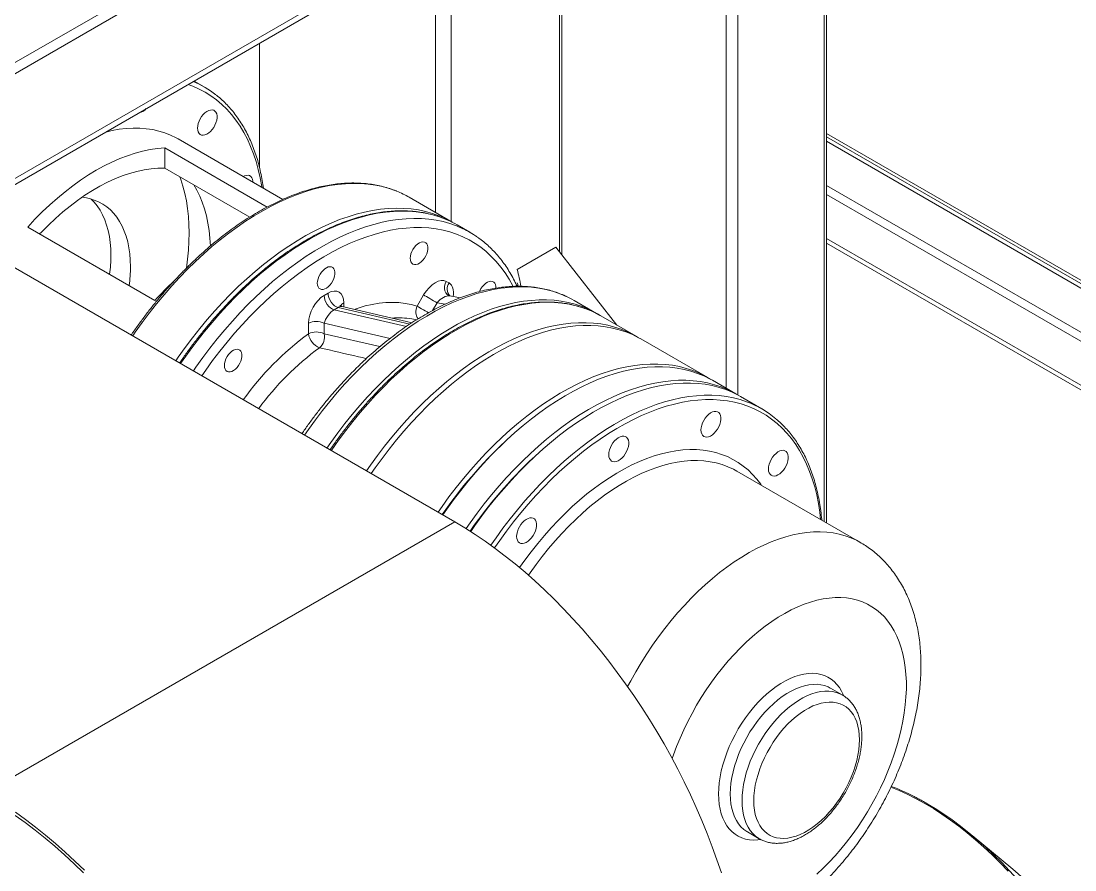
# Model space of a CAD drawing. Header units: millimetres. Extents: x 26816 to 90584, y 11074 to 56542.
# Drawn here: x 49002 to 49764, y 37319 to 37933 of the extents above; entities that cross this region are included whole.
import ezdxf

# ---------------------------------------------------------------- set-up
doc = ezdxf.new("R2010")
doc.units = ezdxf.units.MM
doc.layers.add('MAU_CAM', color=30, linetype='Continuous')
doc.layers.add('MAU_XANH', color=5, linetype='Continuous')

msp = doc.modelspace()

# ---------------------------------------------------------------- linework, layer by layer
at = {"layer": 'MAU_CAM', "linetype": 'Continuous', "lineweight": 0}
for p, q in [((49584.46, 37570.21), (49584.46, 38511.11)), ((49582.7, 37571.23), (49582.7, 38505.2)), ((49520.48, 37662.55), (49520.48, 38397.42)), ((49313.3, 37787.95), (49313.3, 38272.92)), ((49301.98, 37794.48), (49301.98, 38266.39)), ((49511.99, 37667.47), (49511.99, 38111.56)), ((48973.88, 37889.18), (49294.91, 38074.5)), ((48973.88, 37881.01), (49301.98, 38070.42)), ((49393.2, 37764.05), (49393.2, 38042.98)), ((49391.44, 38041.96), (49391.44, 37766.3)), ((48973.88, 37805.31), (49301.98, 37994.72)), ((48973.88, 37800.91), (49299.29, 37988.77)), ((49174.7, 37916.84), (49174.7, 37826.77)), ((49134.74, 37885.26), (49127.36, 37889.52)), ((49191.54, 37803.97), (49115.86, 37847.66)), ((49180.14, 37798.42), (49106.11, 37841.15)), ((49106.11, 37826.62), (49106.11, 37841.15)), ((49167.56, 37791.15), (49106.11, 37826.62)), ((49314.01, 37787.54), (49282.9, 37805.5)), ((49007.12, 37784.01), (49099.04, 37730.94)), ((49326.74, 37780.19), (49317.55, 37785.5)), ((48958.75, 37777.07), (49315.84, 37570.93)), ((49360.97, 37753.34), (49388.96, 37769.49)), ((49432.87, 37713.15), (49388.96, 37769.49)), ((49309.66, 37744.73), (49311.66, 37743.58)), ((49221.37, 37734.64), (49224.2, 37736.27)), ((49288.62, 37726.77), (49293.31, 37734.89)), ((49319.85, 37732.89), (49312.19, 37734.21)), ((49418.29, 37721.57), (49402.02, 37730.96)), ((49231.48, 37725.81), (49228.65, 37724.18)), ((49228.65, 37724.18), (49280.82, 37712.14)), ((49283.34, 37713.84), (49231.48, 37725.81)), ((49284.92, 37714.87), (49234.36, 37726.54)), ((49235.51, 37729.17), (49235.51, 37726.27)), ((49302.97, 37729.31), (49299.73, 37723.7)), ((49308.92, 37728.28), (49302.97, 37729.31)), ((49288.26, 37717.04), (49284.8, 37717.61)), ((49446.85, 37705.08), (49421.4, 37719.77)), ((49210.06, 37706.82), (49210.06, 37714.47)), ((49221.37, 37714.47), (49221.37, 37706.82)), ((49268.99, 37703.48), (49221.37, 37714.47)), ((49221.37, 37706.82), (49261.72, 37697.59)), ((49498.61, 37675.2), (49450.25, 37703.12)), ((49518.98, 37663.44), (49502.01, 37673.24)), ((49537.65, 37652.66), (49522.37, 37661.48)), ((49608.68, 37556.23), (49519.59, 37607.66)), ((49315.84, 37570.93), (48976.43, 37374.99)), ((49587.39, 37450.75), (49587.22, 37450.84)), ((49595.87, 37445.85), (49587.39, 37450.75)), ((49595.77, 37445.91), (49595.87, 37445.85)), ((49657.28, 37367.27), (49656.83, 37367.54)), ((49527.39, 37346.82), (49535.88, 37341.93)), ((49719.19, 37319.92), (49689.84, 37344.33))]:
    msp.add_line(p, q, dxfattribs=at)
at = {"layer": 'MAU_CAM', "linetype": 'Continuous', "lineweight": 0, "flags": 128}
for points in [[(49123.05, 37887.02), (49126.47, 37885.75), (49131, 37883.75), (49135.37, 37881.43), (49139.56, 37878.81), (49143.56, 37875.88), (49147.37, 37872.66), (49150.99, 37869.15), (49154.4, 37865.35), (49157.61, 37861.27), (49160.6, 37856.92), (49163.37, 37852.31), (49165.91, 37847.44), (49168.22, 37842.32), (49170.31, 37836.97), (49172.15, 37831.38), (49173.76, 37825.57), (49175.12, 37819.55), (49176.24, 37813.33), (49176.33, 37812.75)], [(49129.83, 37855.45), (49129.96, 37857.07), (49130.34, 37858.78), (49130.96, 37860.51), (49131.79, 37862.21), (49132.8, 37863.82), (49133.97, 37865.26), (49135.24, 37866.5), (49136.57, 37867.49), (49137.91, 37868.19), (49139.22, 37868.58), (49140.44, 37868.64), (49141.54, 37868.38), (49142.46, 37867.79), (49143.19, 37866.9), (49143.69, 37865.75), (49143.95, 37864.37), (49143.95, 37862.82), (49143.69, 37861.15), (49143.19, 37859.42), (49142.46, 37857.69), (49141.54, 37856.03), (49140.44, 37854.5), (49139.22, 37853.15), (49137.91, 37852.03), (49136.57, 37851.18), (49135.24, 37850.63), (49133.97, 37850.41), (49132.8, 37850.51), (49131.79, 37850.94), (49130.96, 37851.68), (49130.34, 37852.71), (49129.96, 37853.98), (49129.83, 37855.45)], [(49063.51, 37852.65), (49068.06, 37853.71), (49073.21, 37854.63), (49078.27, 37855.23), (49083.23, 37855.51), (49088.09, 37855.46), (49092.83, 37855.09), (49097.44, 37854.41), (49101.91, 37853.4), (49106.24, 37852.07), (49110.41, 37850.42), (49114.41, 37848.47), (49115.86, 37847.66)], [(49106.11, 37841.15), (49100.9, 37840.73), (49095.59, 37839.96), (49090.19, 37838.84), (49084.71, 37837.38), (49079.17, 37835.58), (49073.58, 37833.44), (49067.94, 37830.97), (49062.29, 37828.17), (49056.62, 37825.06), (49050.94, 37821.63), (49045.29, 37817.89), (49039.66, 37813.86), (49034.06, 37809.54), (49028.52, 37804.95), (49023.04, 37800.08), (49017.64, 37794.96), (49012.33, 37789.6), (49007.12, 37784.01)], [(49106.11, 37826.62), (49101.25, 37826.55), (49096.27, 37826.13), (49091.18, 37825.35), (49086.02, 37824.23), (49080.77, 37822.76), (49075.47, 37820.95), (49070.12, 37818.8), (49064.73, 37816.32), (49059.32, 37813.51), (49053.91, 37810.39), (49048.5, 37806.95), (49043.11, 37803.21), (49037.76, 37799.18), (49032.46, 37794.87), (49027.21, 37790.28), (49022.05, 37785.44), (49016.97, 37780.35), (49015.72, 37779.04)], [(49082.99, 37705.34), (49084.81, 37707.97), (49089.83, 37714.99), (49094.99, 37721.86), (49100.29, 37728.56), (49105.7, 37735.07), (49111.24, 37741.4), (49116.88, 37747.53), (49122.61, 37753.45), (49128.43, 37759.14), (49134.33, 37764.61), (49140.29, 37769.84), (49146.32, 37774.82), (49152.39, 37779.54), (49158.5, 37784), (49164.63, 37788.19), (49170.79, 37792.11), (49176.95, 37795.74), (49183.11, 37799.07), (49189.26, 37802.12), (49195.38, 37804.86), (49201.47, 37807.3), (49207.52, 37809.43), (49213.52, 37811.25), (49219.45, 37812.75), (49225.31, 37813.94), (49231.09, 37814.8), (49236.78, 37815.34), (49242.36, 37815.56), (49247.84, 37815.46), (49253.2, 37815.04), (49258.42, 37814.29), (49263.52, 37813.23), (49268.47, 37811.84), (49273.26, 37810.14), (49273.88, 37809.9)], [(49117.02, 37820.32), (49117.75, 37818.35), (49119.34, 37813.43), (49120.7, 37808.29), (49121.81, 37802.94), (49122.67, 37797.39), (49123.29, 37791.67), (49123.67, 37785.77), (49123.79, 37779.72), (49123.67, 37773.53), (49123.29, 37767.2), (49122.67, 37760.76), (49121.81, 37754.22), (49121.8, 37754.16)], [(49127.26, 37814.41), (49129.34, 37810.73), (49131.41, 37806.43), (49133.25, 37801.89), (49134.86, 37797.11), (49136.22, 37792.11), (49137.34, 37786.9), (49138.22, 37781.49), (49138.85, 37775.9), (49139.21, 37770.29)], [(49162.91, 37820.5), (49163.85, 37820.96), (49165.16, 37821.35), (49166.38, 37821.41), (49167.48, 37821.14), (49168.41, 37820.56), (49169.13, 37819.67), (49169.63, 37818.52), (49169.89, 37817.14), (49169.92, 37816.45)], [(49081.36, 37755.23), (49081.24, 37760), (49080.87, 37764.6), (49080.25, 37769.03), (49079.39, 37773.27), (49078.28, 37777.3), (49076.94, 37781.11), (49075.36, 37784.68), (49073.56, 37788.01), (49071.54, 37791.08), (49069.3, 37793.88), (49066.86, 37796.4), (49064.22, 37798.64), (49061.39, 37800.58), (49058.38, 37802.21), (49055.21, 37803.54), (49051.88, 37804.55), (49048.4, 37805.25), (49046.36, 37805.5)], [(49067.22, 37763.39), (49067.1, 37768.16), (49066.73, 37772.77), (49066.11, 37777.19), (49065.24, 37781.43), (49064.14, 37785.46), (49062.8, 37789.27), (49061.22, 37792.85), (49059.42, 37796.18), (49057.4, 37799.25), (49055.16, 37802.05), (49053.08, 37804.23)], [(49305.39, 37791.78), (49304.37, 37792.18), (49299.58, 37793.88), (49294.63, 37795.27), (49289.54, 37796.33), (49284.31, 37797.08), (49278.95, 37797.5), (49273.47, 37797.6), (49267.89, 37797.38), (49262.2, 37796.84), (49256.42, 37795.97), (49250.56, 37794.79), (49244.63, 37793.29), (49238.63, 37791.47), (49232.58, 37789.34), (49226.49, 37786.9), (49220.37, 37784.16), (49214.22, 37781.11), (49208.06, 37777.77), (49201.9, 37774.14), (49195.75, 37770.23), (49189.61, 37766.04), (49183.5, 37761.58), (49177.43, 37756.85), (49171.41, 37751.87), (49165.44, 37746.65), (49159.54, 37741.18), (49153.72, 37735.48), (49147.99, 37729.57), (49142.35, 37723.44), (49136.82, 37717.11), (49131.4, 37710.6), (49126.1, 37703.9), (49120.94, 37697.03), (49115.92, 37690.01), (49114.11, 37687.38)], [(49303.45, 37791.74), (49303.11, 37791.84), (49298.17, 37793.23), (49293.07, 37794.29), (49287.84, 37795.04), (49282.49, 37795.46), (49277.01, 37795.56), (49271.42, 37795.34), (49265.74, 37794.8), (49259.96, 37793.93), (49254.1, 37792.75), (49248.16, 37791.25), (49242.17, 37789.43), (49236.12, 37787.3), (49230.03, 37784.86), (49223.9, 37782.12), (49217.76, 37779.07), (49211.6, 37775.73), (49205.44, 37772.1), (49199.28, 37768.19), (49193.15, 37764), (49187.04, 37759.54), (49180.97, 37754.81), (49174.94, 37749.83), (49168.98, 37744.61), (49163.08, 37739.14), (49157.26, 37733.44), (49151.52, 37727.53), (49145.89, 37721.4), (49140.35, 37715.07), (49134.93, 37708.55), (49129.64, 37701.86), (49124.48, 37694.99), (49119.46, 37687.97), (49117.64, 37685.34)], [(49126.83, 37680.04), (49128.65, 37682.66), (49133.67, 37689.68), (49138.83, 37696.55), (49144.13, 37703.25), (49149.55, 37709.77), (49155.08, 37716.09), (49160.72, 37722.22), (49166.45, 37728.14), (49172.27, 37733.83), (49178.17, 37739.3), (49184.13, 37744.53), (49190.16, 37749.51), (49196.23, 37754.23), (49202.34, 37758.69), (49208.47, 37762.88), (49214.63, 37766.8), (49220.79, 37770.43), (49226.95, 37773.77), (49233.1, 37776.81), (49239.22, 37779.55), (49245.31, 37781.99), (49251.36, 37784.12), (49257.36, 37785.94), (49263.29, 37787.44), (49269.15, 37788.63), (49274.93, 37789.49), (49280.62, 37790.03), (49286.2, 37790.26), (49291.68, 37790.15), (49297.04, 37789.73), (49302.27, 37788.99), (49307.36, 37787.92), (49312.31, 37786.54), (49317.1, 37784.84), (49321.74, 37782.82), (49321.78, 37782.8)], [(49357.83, 37741.22), (49357.69, 37741.49), (49355.02, 37746.29), (49352.14, 37750.83), (49349.04, 37755.1), (49345.72, 37759.1), (49342.2, 37762.81), (49338.47, 37766.23), (49334.55, 37769.37), (49330.45, 37772.2), (49326.16, 37774.73), (49321.69, 37776.95), (49317.06, 37778.85), (49312.27, 37780.45), (49307.33, 37781.72), (49302.25, 37782.68), (49297.03, 37783.31), (49291.69, 37783.62), (49286.23, 37783.61), (49280.67, 37783.27), (49275, 37782.62), (49269.25, 37781.64), (49263.42, 37780.34), (49257.52, 37778.72), (49251.57, 37776.79), (49245.56, 37774.54), (49239.52, 37771.99), (49233.45, 37769.14), (49227.36, 37765.98), (49221.26, 37762.53), (49215.17, 37758.8), (49209.08, 37754.78), (49203.03, 37750.49), (49197, 37745.93), (49191.02, 37741.11), (49185.09, 37736.04), (49179.22, 37730.73), (49173.43, 37725.18), (49167.73, 37719.41), (49162.11, 37713.43), (49156.6, 37707.24), (49151.2, 37700.85), (49145.91, 37694.28), (49140.76, 37687.54), (49135.75, 37680.64), (49132.89, 37676.54)], [(49283.6, 37761.41), (49283.73, 37760.01), (49284.11, 37758.81), (49284.74, 37757.87), (49285.58, 37757.23), (49286.59, 37756.91), (49287.75, 37756.92), (49289, 37757.27), (49290.28, 37757.93), (49291.56, 37758.89), (49292.76, 37760.11), (49293.86, 37761.52), (49294.79, 37763.09), (49295.52, 37764.73), (49296.03, 37766.39), (49296.29, 37768), (49296.29, 37769.48), (49296.03, 37770.79), (49295.52, 37771.86), (49294.79, 37772.66), (49293.86, 37773.15), (49292.76, 37773.3), (49291.56, 37773.12), (49290.28, 37772.61), (49289, 37771.79), (49287.75, 37770.7), (49286.59, 37769.38), (49285.58, 37767.88), (49284.74, 37766.27), (49284.11, 37764.61), (49283.73, 37762.97), (49283.6, 37761.41)], [(49216.42, 37743.42), (49216.55, 37742.01), (49216.94, 37740.82), (49217.56, 37739.88), (49218.4, 37739.23), (49219.42, 37738.91), (49220.58, 37738.92), (49221.82, 37739.27), (49223.11, 37739.94), (49224.38, 37740.9), (49225.59, 37742.11), (49226.68, 37743.53), (49227.61, 37745.09), (49228.35, 37746.74), (49228.86, 37748.4), (49229.12, 37750), (49229.12, 37751.49), (49228.86, 37752.8), (49228.35, 37753.87), (49227.61, 37754.67), (49226.68, 37755.15), (49225.59, 37755.31), (49224.38, 37755.13), (49223.11, 37754.62), (49221.82, 37753.8), (49220.58, 37752.71), (49219.42, 37751.38), (49218.4, 37749.89), (49217.56, 37748.27), (49216.94, 37746.61), (49216.55, 37744.97), (49216.42, 37743.42)], [(49397, 37733.59), (49395.94, 37734.08), (49391.31, 37735.99), (49386.52, 37737.59), (49381.58, 37738.86), (49376.49, 37739.82), (49371.28, 37740.45), (49365.94, 37740.76), (49360.48, 37740.75), (49354.91, 37740.41), (49349.25, 37739.75), (49343.5, 37738.77), (49337.67, 37737.47), (49331.77, 37735.86), (49325.81, 37733.92), (49319.81, 37731.68), (49313.77, 37729.13), (49307.69, 37726.27), (49301.6, 37723.12), (49295.51, 37719.67), (49289.41, 37715.94), (49283.33, 37711.92), (49277.27, 37707.63), (49271.25, 37703.07), (49265.26, 37698.25), (49259.34, 37693.18), (49253.47, 37687.87), (49247.68, 37682.32), (49241.97, 37676.55), (49236.36, 37670.57), (49230.84, 37664.37), (49225.44, 37657.99), (49220.16, 37651.42), (49215.01, 37644.68), (49210, 37637.77), (49207.14, 37633.68)], [(49309.66, 37744.73), (49308.89, 37743.05), (49308.47, 37741.27), (49308.41, 37739.51), (49308.73, 37737.86), (49309.41, 37736.4), (49310.4, 37735.21), (49311.33, 37734.53)], [(49345.49, 37739.9), (49345.47, 37741.09), (49345.21, 37742.39), (49344.7, 37743.47), (49343.96, 37744.26), (49343.03, 37744.75), (49341.94, 37744.9), (49340.73, 37744.72), (49339.46, 37744.21), (49338.17, 37743.4), (49336.93, 37742.3), (49335.77, 37740.98), (49334.75, 37739.48), (49333.91, 37737.87), (49333.72, 37737.41)], [(49221.37, 37734.64), (49221.52, 37733.05), (49221.97, 37731.36), (49222.7, 37729.68), (49223.65, 37728.08), (49224.79, 37726.67), (49226.05, 37725.51), (49227.36, 37724.66), (49228.65, 37724.18)], [(49223.4, 37624.29), (49226.26, 37628.39), (49231.27, 37635.29), (49236.42, 37642.03), (49241.7, 37648.6), (49247.11, 37654.99), (49252.62, 37661.18), (49258.23, 37667.16), (49263.94, 37672.93), (49269.73, 37678.48), (49275.6, 37683.79), (49281.53, 37688.86), (49287.51, 37693.68), (49293.54, 37698.24), (49299.59, 37702.53), (49305.68, 37706.55), (49311.77, 37710.28), (49317.87, 37713.73), (49323.96, 37716.88), (49330.03, 37719.74), (49336.07, 37722.29), (49342.08, 37724.54), (49348.03, 37726.47), (49353.93, 37728.09), (49359.76, 37729.39), (49365.51, 37730.36), (49371.18, 37731.02), (49376.74, 37731.36), (49382.2, 37731.37), (49387.54, 37731.06), (49392.76, 37730.43), (49397.84, 37729.47), (49402.78, 37728.2), (49405.02, 37727.5)], [(49231.48, 37725.81), (49230.19, 37726.3), (49228.88, 37727.14), (49227.62, 37728.3), (49226.48, 37729.72), (49225.52, 37731.31), (49224.8, 37732.99), (49224.35, 37734.68), (49224.2, 37736.27)], [(49293.31, 37734.89), (49294.2, 37734.37), (49295.27, 37733.75), (49296.49, 37733.05), (49297.79, 37732.3), (49299.15, 37731.51), (49300.5, 37730.74), (49301.79, 37729.99), (49302.97, 37729.31)], [(49402.02, 37730.96), (49400.4, 37731.86), (49397, 37733.59)], [(49409.87, 37725.11), (49408.31, 37725.64), (49403.44, 37727.08), (49398.43, 37728.19), (49393.28, 37728.99), (49388, 37729.46), (49382.6, 37729.61), (49377.08, 37729.44), (49371.47, 37728.94), (49365.76, 37728.12), (49359.97, 37726.98), (49354.1, 37725.52), (49348.17, 37723.75), (49342.19, 37721.66), (49336.17, 37719.26), (49330.11, 37716.55), (49324.03, 37713.55), (49317.93, 37710.25), (49311.83, 37706.66), (49305.74, 37702.78), (49299.67, 37698.62), (49293.63, 37694.2), (49287.62, 37689.51), (49281.67, 37684.56), (49275.77, 37679.37), (49269.94, 37673.94), (49264.19, 37668.28), (49258.53, 37662.4), (49252.96, 37656.31), (49247.5, 37650.02), (49242.16, 37643.54), (49236.94, 37636.88), (49231.86, 37630.06), (49226.92, 37623.08), (49226.51, 37622.49)], [(49243.11, 37724.52), (49245.94, 37725.47), (49251.07, 37726.96), (49256.14, 37728.12), (49261.12, 37728.94), (49266.01, 37729.42), (49270.79, 37729.57), (49275.46, 37729.37), (49279.99, 37728.84), (49284.38, 37727.97), (49288.62, 37726.77)], [(49288.62, 37726.77), (49289.51, 37726.25), (49290.58, 37725.63), (49291.8, 37724.93), (49293.11, 37724.18), (49294.46, 37723.4), (49295.81, 37722.62), (49296.83, 37722.03)], [(49251.97, 37607.8), (49254.83, 37611.89), (49259.84, 37618.8), (49264.99, 37625.54), (49270.27, 37632.11), (49275.67, 37638.49), (49281.19, 37644.69), (49286.8, 37650.67), (49292.51, 37656.44), (49298.3, 37661.99), (49304.17, 37667.3), (49310.09, 37672.37), (49316.08, 37677.19), (49322.1, 37681.75), (49328.16, 37686.04), (49334.24, 37690.06), (49340.34, 37693.79), (49346.44, 37697.24), (49352.52, 37700.39), (49358.6, 37703.25), (49364.64, 37705.8), (49370.64, 37708.04), (49376.6, 37709.98), (49382.5, 37711.59), (49388.33, 37712.89), (49394.08, 37713.87), (49399.74, 37714.53), (49405.31, 37714.87), (49410.77, 37714.88), (49416.11, 37714.57), (49421.33, 37713.94), (49426.41, 37712.98), (49431.35, 37711.71), (49436.14, 37710.11), (49440.77, 37708.2), (49445.23, 37705.98), (49448.54, 37704.07)], [(49255.36, 37605.84), (49258.22, 37609.94), (49263.23, 37616.84), (49268.39, 37623.58), (49273.67, 37630.15), (49279.07, 37636.53), (49284.58, 37642.73), (49290.2, 37648.71), (49295.9, 37654.48), (49301.7, 37660.03), (49307.56, 37665.34), (49313.49, 37670.41), (49319.47, 37675.23), (49325.5, 37679.79), (49331.56, 37684.08), (49337.64, 37688.1), (49343.73, 37691.83), (49349.83, 37695.28), (49355.92, 37698.43), (49361.99, 37701.29), (49368.03, 37703.84), (49374.04, 37706.09), (49380, 37708.02), (49385.89, 37709.63), (49391.72, 37710.93), (49397.47, 37711.91), (49403.14, 37712.57), (49408.7, 37712.91), (49414.16, 37712.92), (49419.5, 37712.61), (49424.72, 37711.98), (49429.8, 37711.02), (49434.74, 37709.75), (49439.53, 37708.15), (49444.16, 37706.25), (49448.63, 37704.03), (49450.25, 37703.12)], [(49149.25, 37683.85), (49149.38, 37682.45), (49149.76, 37681.25), (49150.39, 37680.31), (49151.23, 37679.67), (49152.24, 37679.35), (49153.4, 37679.36), (49154.65, 37679.71), (49155.93, 37680.37), (49157.21, 37681.33), (49158.41, 37682.55), (49159.51, 37683.96), (49160.44, 37685.53), (49161.17, 37687.17), (49161.68, 37688.83), (49161.94, 37690.44), (49161.94, 37691.93), (49161.68, 37693.23), (49161.17, 37694.31), (49160.44, 37695.1), (49159.51, 37695.59), (49158.41, 37695.74), (49157.21, 37695.56), (49155.93, 37695.05), (49154.65, 37694.23), (49153.4, 37693.14), (49152.24, 37691.82), (49151.23, 37690.32), (49150.39, 37688.71), (49149.76, 37687.05), (49149.38, 37685.41), (49149.25, 37683.85)], [(49303.73, 37577.92), (49306.59, 37582.01), (49311.6, 37588.92), (49316.75, 37595.66), (49322.03, 37602.23), (49327.43, 37608.61), (49332.95, 37614.8), (49338.56, 37620.79), (49344.27, 37626.56), (49350.06, 37632.11), (49355.93, 37637.42), (49361.86, 37642.49), (49367.84, 37647.31), (49373.86, 37651.87), (49379.92, 37656.16), (49386, 37660.18), (49392.1, 37663.91), (49398.2, 37667.36), (49404.28, 37670.51), (49410.36, 37673.37), (49416.4, 37675.92), (49422.41, 37678.16), (49428.36, 37680.1), (49434.26, 37681.71), (49440.09, 37683.01), (49445.84, 37683.99), (49451.5, 37684.65), (49457.07, 37684.99), (49462.53, 37685), (49467.87, 37684.69), (49473.09, 37684.06), (49478.17, 37683.1), (49483.11, 37681.83), (49487.9, 37680.23), (49492.53, 37678.32), (49496.99, 37676.1), (49500.3, 37674.19)], [(49307.12, 37575.96), (49309.98, 37580.05), (49314.99, 37586.96), (49320.15, 37593.7), (49325.43, 37600.27), (49330.83, 37606.65), (49336.34, 37612.85), (49341.96, 37618.83), (49347.66, 37624.6), (49353.46, 37630.15), (49359.32, 37635.46), (49365.25, 37640.53), (49371.23, 37645.35), (49377.26, 37649.91), (49383.32, 37654.2), (49389.4, 37658.22), (49395.49, 37661.95), (49401.59, 37665.4), (49407.68, 37668.55), (49413.75, 37671.41), (49419.79, 37673.96), (49425.8, 37676.2), (49431.76, 37678.14), (49437.65, 37679.75), (49443.48, 37681.05), (49449.23, 37682.03), (49454.9, 37682.69), (49460.46, 37683.03), (49465.92, 37683.04), (49471.26, 37682.73), (49476.48, 37682.1), (49481.56, 37681.14), (49486.5, 37679.87), (49491.29, 37678.27), (49495.92, 37676.36), (49500.39, 37674.14), (49502.01, 37673.24)], [(49324.01, 37566.03), (49326.95, 37570.26), (49331.97, 37577.16), (49337.12, 37583.9), (49342.4, 37590.47), (49347.8, 37596.86), (49353.31, 37603.05), (49358.93, 37609.03), (49364.64, 37614.81), (49370.43, 37620.35), (49376.29, 37625.67), (49382.22, 37630.74), (49388.2, 37635.55), (49394.23, 37640.11), (49400.29, 37644.4), (49406.37, 37648.42), (49412.46, 37652.15), (49418.56, 37655.6), (49424.65, 37658.76), (49430.72, 37661.61), (49436.76, 37664.16), (49442.77, 37666.41), (49448.73, 37668.34), (49454.62, 37669.96), (49460.45, 37671.26), (49466.2, 37672.24), (49471.87, 37672.89), (49477.43, 37673.23), (49482.89, 37673.24), (49488.23, 37672.93), (49493.45, 37672.3), (49498.53, 37671.34), (49503.47, 37670.07), (49508.26, 37668.48), (49512.89, 37666.57), (49517.36, 37664.35), (49520.66, 37662.44)], [(49327.31, 37563.94), (49330.35, 37568.3), (49335.36, 37575.2), (49340.51, 37581.94), (49345.79, 37588.51), (49351.19, 37594.9), (49356.71, 37601.09), (49362.32, 37607.08), (49368.03, 37612.85), (49373.82, 37618.39), (49379.69, 37623.71), (49385.61, 37628.78), (49391.6, 37633.59), (49397.62, 37638.15), (49403.68, 37642.44), (49409.76, 37646.46), (49415.86, 37650.2), (49421.95, 37653.64), (49428.04, 37656.8), (49434.12, 37659.65), (49440.16, 37662.2), (49446.16, 37664.45), (49452.12, 37666.38), (49458.02, 37668), (49463.85, 37669.3), (49469.6, 37670.28), (49475.26, 37670.94), (49480.83, 37671.27), (49486.29, 37671.28), (49491.63, 37670.97), (49496.84, 37670.34), (49501.93, 37669.38), (49506.87, 37668.11), (49511.66, 37666.52), (49516.29, 37664.61), (49520.75, 37662.39), (49522.37, 37661.48)], [(49341.86, 37554.06), (49345.62, 37559.48), (49350.63, 37566.38), (49355.78, 37573.13), (49361.06, 37579.7), (49366.47, 37586.08), (49371.98, 37592.27), (49377.59, 37598.26), (49383.3, 37604.03), (49389.09, 37609.58), (49394.96, 37614.89), (49400.89, 37619.96), (49406.87, 37624.78), (49412.89, 37629.34), (49418.95, 37633.63), (49425.04, 37637.64), (49431.13, 37641.38), (49437.23, 37644.83), (49443.32, 37647.98), (49449.39, 37650.84), (49455.43, 37653.39), (49461.44, 37655.63), (49467.39, 37657.56), (49473.29, 37659.18), (49479.12, 37660.48), (49484.87, 37661.46), (49490.54, 37662.12), (49496.1, 37662.45), (49501.56, 37662.47), (49506.9, 37662.16), (49512.12, 37661.52), (49517.2, 37660.57), (49522.14, 37659.29), (49526.75, 37657.77)], [(49580.26, 37572.64), (49579.63, 37577.96), (49578.65, 37584.26), (49577.42, 37590.37), (49575.95, 37596.27), (49574.24, 37601.96), (49572.29, 37607.42), (49570.12, 37612.66), (49567.71, 37617.65), (49565.08, 37622.39), (49562.23, 37626.88), (49559.16, 37631.1), (49555.88, 37635.05), (49552.4, 37638.72), (49548.72, 37642.11), (49544.84, 37645.2), (49540.78, 37648), (49536.54, 37650.5), (49532.13, 37652.7), (49527.55, 37654.58), (49522.82, 37656.16), (49517.93, 37657.42), (49512.91, 37658.36), (49507.75, 37658.99), (49502.47, 37659.3), (49497.07, 37659.28), (49491.57, 37658.95), (49485.97, 37658.3), (49480.29, 37657.33), (49474.52, 37656.05), (49468.69, 37654.45), (49462.81, 37652.54), (49456.87, 37650.32), (49450.89, 37647.8), (49444.89, 37644.98), (49438.87, 37641.86), (49432.84, 37638.45), (49426.82, 37634.76), (49420.81, 37630.79), (49414.82, 37626.54), (49408.86, 37622.04), (49402.95, 37617.27), (49397.09, 37612.26), (49391.29, 37607.01), (49385.56, 37601.53), (49379.92, 37595.82), (49374.37, 37589.9), (49368.92, 37583.78), (49363.58, 37577.47), (49358.36, 37570.98), (49353.27, 37564.31), (49348.31, 37557.49), (49344.56, 37552.09)], [(49493.75, 37637.33), (49493.88, 37635.83), (49494.27, 37634.53), (49494.89, 37633.49), (49495.74, 37632.73), (49496.78, 37632.29), (49497.97, 37632.19), (49499.26, 37632.42), (49500.62, 37632.98), (49501.99, 37633.84), (49503.32, 37634.98), (49504.57, 37636.36), (49505.68, 37637.93), (49506.63, 37639.62), (49507.37, 37641.38), (49507.88, 37643.14), (49508.14, 37644.85), (49508.14, 37646.43), (49507.88, 37647.83), (49507.37, 37649.01), (49506.63, 37649.91), (49505.68, 37650.51), (49504.57, 37650.79), (49503.32, 37650.73), (49501.99, 37650.33), (49500.62, 37649.61), (49499.26, 37648.61), (49497.97, 37647.34), (49496.78, 37645.86), (49495.74, 37644.23), (49494.89, 37642.49), (49494.27, 37640.72), (49493.88, 37638.98), (49493.75, 37637.33)], [(49427.14, 37619.49), (49427.27, 37617.99), (49427.66, 37616.69), (49428.28, 37615.64), (49429.13, 37614.89), (49430.17, 37614.45), (49431.36, 37614.34), (49432.65, 37614.57), (49434.01, 37615.13), (49435.38, 37616), (49436.71, 37617.14), (49437.96, 37618.52), (49439.08, 37620.08), (49440.02, 37621.77), (49440.76, 37623.53), (49441.27, 37625.3), (49441.53, 37627), (49441.53, 37628.59), (49441.27, 37629.99), (49440.76, 37631.17), (49440.02, 37632.07), (49439.08, 37632.67), (49437.96, 37632.95), (49436.71, 37632.88), (49435.38, 37632.49), (49434.01, 37631.77), (49432.65, 37630.76), (49431.36, 37629.5), (49430.17, 37628.02), (49429.13, 37626.38), (49428.28, 37624.65), (49427.66, 37622.88), (49427.27, 37621.14), (49427.14, 37619.49)], [(49362.68, 37537.84), (49366.52, 37543.28), (49371.07, 37549.37), (49375.74, 37555.3), (49380.54, 37561.05), (49385.45, 37566.6), (49390.47, 37571.96), (49395.58, 37577.09), (49400.76, 37582.01), (49406.02, 37586.68), (49411.34, 37591.11), (49416.71, 37595.29), (49422.12, 37599.2), (49427.55, 37602.84), (49432.99, 37606.2), (49438.44, 37609.27), (49443.88, 37612.05), (49449.29, 37614.53), (49454.68, 37616.71), (49460.03, 37618.57), (49465.32, 37620.13), (49470.54, 37621.36), (49475.69, 37622.28), (49480.75, 37622.88), (49485.72, 37623.16), (49490.58, 37623.11), (49495.31, 37622.75), (49499.92, 37622.06), (49504.4, 37621.05), (49508.72, 37619.72), (49512.89, 37618.07), (49516.89, 37616.12), (49520.72, 37613.86), (49524.37, 37611.29), (49527.83, 37608.43), (49531.09, 37605.27), (49534.15, 37601.83), (49537, 37598.12), (49537.6, 37597.27)], [(49542.51, 37609.17), (49542.64, 37607.67), (49543.03, 37606.37), (49543.66, 37605.33), (49544.5, 37604.57), (49545.54, 37604.14), (49546.73, 37604.03), (49548.02, 37604.26), (49549.38, 37604.82), (49550.75, 37605.68), (49552.08, 37606.83), (49553.33, 37608.2), (49554.45, 37609.77), (49555.39, 37611.46), (49556.13, 37613.22), (49556.64, 37614.98), (49556.9, 37616.69), (49556.9, 37618.27), (49556.64, 37619.68), (49556.13, 37620.85), (49555.39, 37621.76), (49554.45, 37622.36), (49553.33, 37622.63), (49552.08, 37622.57), (49550.75, 37622.17), (49549.38, 37621.46), (49548.02, 37620.45), (49546.73, 37619.18), (49545.54, 37617.7), (49544.5, 37616.07), (49543.66, 37614.33), (49543.03, 37612.56), (49542.64, 37610.82), (49542.51, 37609.17)], [(49519.59, 37607.66), (49517.2, 37608.96), (49513.24, 37610.79), (49509.12, 37612.32), (49504.84, 37613.52), (49500.42, 37614.41), (49495.87, 37614.99), (49491.19, 37615.24), (49486.4, 37615.17), (49481.51, 37614.78), (49476.52, 37614.08), (49471.45, 37613.05), (49466.31, 37611.71), (49461.11, 37610.06), (49455.86, 37608.1), (49450.57, 37605.83), (49445.26, 37603.27), (49439.93, 37600.41), (49434.6, 37597.26), (49429.27, 37593.83), (49423.97, 37590.12), (49418.7, 37586.15), (49413.48, 37581.92), (49408.3, 37577.45), (49403.2, 37572.74), (49398.17, 37567.79), (49393.22, 37562.63), (49388.38, 37557.27), (49383.64, 37551.71), (49379.03, 37545.96), (49374.54, 37540.05), (49370.19, 37533.98), (49369.07, 37532.36)], [(49315.84, 37570.93), (49323.16, 37566.55), (49330.47, 37561.9), (49337.77, 37556.96), (49345.03, 37551.74), (49352.27, 37546.26), (49359.46, 37540.51), (49366.59, 37534.51), (49373.67, 37528.26), (49380.68, 37521.77), (49387.61, 37515.05), (49394.45, 37508.1), (49401.21, 37500.93), (49407.86, 37493.56), (49414.4, 37485.99), (49420.82, 37478.22), (49427.12, 37470.28), (49433.28, 37462.16), (49439.31, 37453.88), (49445.19, 37445.45), (49450.91, 37436.87), (49456.48, 37428.17), (49461.87, 37419.34), (49467.1, 37410.4), (49472.14, 37401.36), (49476.99, 37392.23), (49481.66, 37383.02), (49486.12, 37373.74), (49490.39, 37364.41), (49494.44, 37355.03), (49498.29, 37345.62), (49501.91, 37336.18), (49505.32, 37326.73), (49508.5, 37317.28)], [(49360.53, 37560.42), (49360.66, 37558.92), (49361.05, 37557.63), (49361.67, 37556.58), (49362.52, 37555.83), (49363.56, 37555.39), (49364.75, 37555.28), (49366.04, 37555.51), (49367.4, 37556.07), (49368.77, 37556.94), (49370.1, 37558.08), (49371.35, 37559.46), (49372.47, 37561.02), (49373.41, 37562.71), (49374.15, 37564.47), (49374.66, 37566.24), (49374.92, 37567.94), (49374.92, 37569.52), (49374.66, 37570.93), (49374.15, 37572.1), (49373.41, 37573.01), (49372.47, 37573.61), (49371.35, 37573.88), (49370.1, 37573.82), (49368.77, 37573.42), (49367.4, 37572.71), (49366.04, 37571.7), (49364.75, 37570.43), (49363.56, 37568.96), (49362.52, 37567.32), (49361.67, 37565.59), (49361.05, 37563.82), (49360.66, 37562.08), (49360.53, 37560.42)], [(49440.74, 37451.86), (49442.96, 37456.03), (49446.65, 37462.63), (49450.51, 37469.13), (49454.54, 37475.51), (49458.74, 37481.76), (49463.08, 37487.86), (49467.56, 37493.81), (49472.18, 37499.59), (49476.91, 37505.19), (49481.76, 37510.59), (49486.7, 37515.79), (49491.74, 37520.77), (49496.85, 37525.52), (49502.03, 37530.04), (49507.27, 37534.3), (49512.55, 37538.31), (49517.86, 37542.05), (49523.2, 37545.51), (49528.54, 37548.7), (49533.88, 37551.59), (49539.21, 37554.19), (49544.52, 37556.49), (49549.78, 37558.48), (49555, 37560.16), (49560.16, 37561.53), (49565.25, 37562.58), (49570.26, 37563.31), (49575.18, 37563.72), (49579.99, 37563.81), (49584.68, 37563.58), (49589.26, 37563.02), (49593.7, 37562.15), (49597.99, 37560.95), (49602.14, 37559.44), (49606.12, 37557.62), (49608.7, 37556.22)], [(49577.53, 37316.35), (49582.02, 37320.57), (49586.42, 37325.01), (49590.74, 37329.66), (49594.95, 37334.51), (49599.04, 37339.55), (49603.01, 37344.76), (49606.84, 37350.13), (49610.52, 37355.64), (49614.03, 37361.27), (49617.38, 37367.02), (49620.55, 37372.87), (49623.53, 37378.79), (49626.32, 37384.77), (49628.9, 37390.8), (49631.27, 37396.86), (49633.42, 37402.94), (49635.35, 37409), (49637.05, 37415.05), (49638.51, 37421.06), (49639.74, 37427.01), (49640.72, 37432.89), (49641.47, 37438.68), (49641.96, 37444.37), (49642.21, 37449.94), (49642.21, 37455.37), (49641.96, 37460.65), (49641.47, 37465.76), (49640.72, 37470.7), (49639.74, 37475.44), (49638.51, 37479.98), (49637.05, 37484.29), (49635.35, 37488.37), (49633.42, 37492.22), (49631.27, 37495.8), (49628.9, 37499.13), (49626.32, 37502.18), (49623.53, 37504.95), (49620.55, 37507.43), (49617.38, 37509.61), (49614.03, 37511.5), (49610.52, 37513.07), (49606.84, 37514.33), (49603.01, 37515.28), (49599.04, 37515.91), (49594.95, 37516.22), (49590.74, 37516.22), (49586.42, 37515.89), (49582.02, 37515.24), (49577.53, 37514.27), (49572.97, 37512.99), (49568.36, 37511.39), (49563.71, 37509.49), (49559.02, 37507.29), (49554.32, 37504.79), (49549.62, 37502), (49544.93, 37498.94), (49540.25, 37495.6), (49535.62, 37491.99), (49531.03, 37488.14), (49526.51, 37484.04), (49522.06, 37479.71), (49517.7, 37475.16), (49513.43, 37470.41), (49509.28, 37465.46), (49505.25, 37460.34), (49501.35, 37455.05), (49497.6, 37449.61), (49494, 37444.03), (49490.56, 37438.34), (49487.3, 37432.54), (49484.23, 37426.65), (49481.34, 37420.7), (49478.66, 37414.69), (49476.18, 37408.64), (49473.92, 37402.57), (49472.97, 37399.82)], [(49506.48, 37374.29), (49506.6, 37378.3), (49506.97, 37382.43), (49507.59, 37386.66), (49508.46, 37390.96), (49509.56, 37395.32), (49510.89, 37399.72), (49512.45, 37404.12), (49514.22, 37408.5), (49516.21, 37412.85), (49518.39, 37417.13), (49520.75, 37421.33), (49523.29, 37425.43), (49525.99, 37429.39), (49528.83, 37433.2), (49531.81, 37436.85), (49534.89, 37440.3), (49538.08, 37443.54), (49541.34, 37446.56), (49544.67, 37449.34), (49548.04, 37451.86), (49551.44, 37454.11), (49554.85, 37456.08), (49558.25, 37457.75), (49561.62, 37459.12), (49564.95, 37460.19), (49568.21, 37460.94), (49571.4, 37461.37), (49574.48, 37461.48), (49577.46, 37461.27), (49580.3, 37460.74), (49583, 37459.89), (49585.54, 37458.73), (49587.9, 37457.26), (49590.08, 37455.5), (49592.07, 37453.44), (49593.84, 37451.11), (49595.4, 37448.5), (49596.74, 37445.65), (49596.88, 37445.29)], [(49587.22, 37450.84), (49585.62, 37451.66), (49583.11, 37452.6), (49580.45, 37453.22), (49577.66, 37453.53), (49574.74, 37453.51), (49571.73, 37453.17), (49568.63, 37452.52), (49565.47, 37451.55), (49562.25, 37450.26), (49559.01, 37448.68), (49555.76, 37446.81), (49552.52, 37444.65), (49549.31, 37442.22), (49546.15, 37439.54), (49543.05, 37436.62), (49540.03, 37433.47), (49537.12, 37430.13), (49534.33, 37426.6), (49531.67, 37422.9), (49529.16, 37419.07), (49526.82, 37415.11), (49524.66, 37411.06), (49522.69, 37406.94), (49520.92, 37402.77), (49519.37, 37398.58), (49518.04, 37394.38), (49516.94, 37390.22), (49516.08, 37386.1), (49515.46, 37382.06), (49515.09, 37378.12), (49514.96, 37374.29)], [(49523.45, 37369.4), (49523.57, 37373.22), (49523.94, 37377.16), (49524.56, 37381.2), (49525.42, 37385.32), (49526.52, 37389.49), (49527.85, 37393.68), (49529.41, 37397.87), (49531.17, 37402.04), (49533.14, 37406.16), (49535.3, 37410.21), (49537.65, 37414.17), (49540.15, 37418), (49542.81, 37421.7), (49545.61, 37425.23), (49548.52, 37428.58), (49551.53, 37431.72), (49554.63, 37434.64), (49557.8, 37437.32), (49561.01, 37439.75), (49564.25, 37441.91), (49567.5, 37443.78), (49570.74, 37445.37), (49573.95, 37446.65), (49577.12, 37447.62), (49580.21, 37448.28), (49583.23, 37448.61), (49586.14, 37448.63), (49588.94, 37448.32), (49591.59, 37447.7), (49594.1, 37446.76), (49595.77, 37445.91)], [(49531.93, 37369.4), (49532.06, 37365.92), (49532.43, 37362.61), (49533.04, 37359.48), (49533.9, 37356.57), (49534.99, 37353.88), (49536.31, 37351.43), (49537.84, 37349.24), (49539.59, 37347.33), (49541.54, 37345.7), (49543.67, 37344.37), (49545.97, 37343.34), (49548.43, 37342.63), (49551.02, 37342.23), (49553.75, 37342.15), (49556.58, 37342.39), (49559.49, 37342.95), (49562.48, 37343.83), (49565.51, 37345.01), (49568.58, 37346.49), (49571.65, 37348.27), (49574.72, 37350.32), (49577.75, 37352.65), (49580.74, 37355.22), (49583.66, 37358.03), (49586.49, 37361.05), (49589.21, 37364.27), (49591.81, 37367.67), (49594.27, 37371.23), (49596.57, 37374.91), (49598.7, 37378.7), (49600.64, 37382.57), (49602.39, 37386.5), (49603.93, 37390.47), (49605.24, 37394.44), (49606.34, 37398.38), (49607.19, 37402.29), (49607.81, 37406.12), (49608.18, 37409.86), (49608.3, 37413.48), (49608.18, 37416.96), (49607.81, 37420.27), (49607.19, 37423.39), (49606.34, 37426.31), (49605.24, 37429), (49603.93, 37431.45), (49602.39, 37433.64), (49600.64, 37435.55), (49598.7, 37437.18), (49596.57, 37438.51), (49594.27, 37439.53), (49591.81, 37440.25), (49589.21, 37440.65), (49586.49, 37440.72), (49583.66, 37440.48), (49580.74, 37439.92), (49577.75, 37439.05), (49574.72, 37437.87), (49571.65, 37436.38), (49568.58, 37434.61), (49565.51, 37432.55), (49562.48, 37430.23), (49559.49, 37427.66), (49556.58, 37424.85), (49553.75, 37421.83), (49551.02, 37418.6), (49548.43, 37415.21), (49545.97, 37411.65), (49543.67, 37407.97), (49541.54, 37404.18), (49539.59, 37400.31), (49537.84, 37396.37), (49536.31, 37392.41), (49534.99, 37388.44), (49533.9, 37384.49), (49533.04, 37380.59), (49532.43, 37376.75), (49532.06, 37373.02), (49531.93, 37369.4)], [(49536.82, 37341.32), (49534.89, 37341.1), (49531.81, 37340.99), (49528.83, 37341.2), (49525.99, 37341.73), (49523.29, 37342.58), (49520.75, 37343.74), (49518.39, 37345.21), (49516.21, 37346.97), (49514.22, 37349.03), (49512.45, 37351.37), (49510.89, 37353.97), (49509.56, 37356.82), (49508.46, 37359.91), (49507.59, 37363.22), (49506.97, 37366.73), (49506.6, 37370.43), (49506.48, 37374.29)], [(49514.96, 37374.29), (49515.09, 37370.62), (49515.46, 37367.1), (49516.08, 37363.78), (49516.94, 37360.65), (49518.04, 37357.76), (49519.37, 37355.1), (49520.92, 37352.7), (49522.69, 37350.57), (49524.66, 37348.72), (49526.82, 37347.17), (49527.39, 37346.82)], [(49631.1, 37379.28), (49637.08, 37376.81), (49643.23, 37373.97), (49649.4, 37370.84), (49655.58, 37367.42), (49661.76, 37363.71), (49667.92, 37359.72), (49674.07, 37355.45), (49680.19, 37350.92), (49686.27, 37346.12), (49692.3, 37341.07), (49698.27, 37335.78), (49704.17, 37330.25), (49709.99, 37324.5), (49715.72, 37318.52)], [(49535.91, 37341.9), (49535.3, 37342.27), (49533.14, 37343.82), (49531.17, 37345.67), (49529.41, 37347.8), (49527.85, 37350.2), (49526.52, 37352.86), (49525.42, 37355.76), (49524.56, 37358.88), (49523.94, 37362.2), (49523.57, 37365.72), (49523.45, 37369.4)], [(49657.38, 37367.21), (49663.08, 37363.78), (49669.23, 37359.8), (49675.35, 37355.55), (49681.44, 37351.04), (49687.5, 37346.26), (49693.5, 37341.23), (49699.45, 37335.96), (49705.32, 37330.46), (49711.12, 37324.72), (49716.83, 37318.78), (49722.44, 37312.62), (49727.95, 37306.27), (49733.34, 37299.72), (49738.6, 37293.01), (49743.74, 37286.12), (49748.73, 37279.09), (49753.58, 37271.91), (49758.26, 37264.6), (49762.79, 37257.17), (49767.14, 37249.63)], [(48998.14, 37358.71), (49005.33, 37353.55), (49012.49, 37348.12), (49019.61, 37342.43), (49026.67, 37336.49), (49033.68, 37330.3), (49040.62, 37323.88), (49047.48, 37317.22)], [(48998.14, 37358.71), (49005.33, 37353.55), (49012.49, 37348.12), (49019.61, 37342.43), (49026.67, 37336.49), (49033.68, 37330.3), (49040.62, 37323.88), (49047.48, 37317.22)], [(48998.35, 37361.02), (49005.62, 37355.8), (49012.85, 37350.32), (49020.04, 37344.58), (49027.18, 37338.57), (49034.26, 37332.33), (49041.27, 37325.83), (49048.2, 37319.11)], [(49719.19, 37319.92), (49723.16, 37316.52), (49728.11, 37312.02), (49732.98, 37307.29), (49737.77, 37302.33), (49742.46, 37297.16), (49747.04, 37291.8), (49751.5, 37286.25), (49755.83, 37280.53), (49760.02, 37274.65), (49764.06, 37268.62), (49767.94, 37262.47)]]:
    msp.add_lwpolyline(points, dxfattribs=at)
at = {"layer": 'MAU_CAM', "linetype": 'Continuous', "lineweight": 0}
for centre, radius, start, end in [((49099.58, 37824.36), 70.31, 51.76277, 67.22294), ((49085.76, 37875.65), 9.32, 280.61153, 319.38309), ((49246.9, 37743.12), 72.02, 60.00884, 68.00056), ((49281.31, 37722.66), 72.54, 60.02933, 72.22953), ((49278.02, 37725.18), 72, 60.00842, 67.66408), ((49290.85, 37718.03), 71.78, 55.14698, 64.47907), ((48961.1, 37763.68), 106.12, 352.50112, 359.84445), ((48975.24, 37755.52), 106.12, 352.50112, 359.84445), ((49279.94, 37567.72), 243.65, 133.34643, 137.94014), ((49318.13, 37739.27), 7.77, 146.32144, 220.02273), ((49237.67, 37724.95), 4.73, 117.12127, 155.07367), ((49296.09, 37722.71), 8.5, 151.45831, 216.9265), ((49382.92, 37660.28), 70.76, 57.61108, 71.80701), ((49386.07, 37658.51), 70.72, 60.02702, 70.33516), ((49215.71, 37703.55), 12.3, 62.60967, 117.39033), ((49275.21, 37657.78), 60.6, 80.89363, 94.43811), ((49215.71, 37695.9), 12.3, 62.60967, 117.39033), ((49337.89, 37533.03), 215.74, 126.33574, 144.20298), ((49222.89, 37708.8), 12.99, 188.78181, 247.80498), ((49211.42, 37704.58), 10.2, 310.09145, 12.66027), ((49338.98, 37532.21), 204.26, 126.32485, 143.83032), ((49502.38, 37591.58), 70.53, 49.75077, 69.78874), ((49568.38, 37396.99), 317.09, 132.97793, 145.59277), ((49588.8, 37385.17), 317.18, 132.97888, 145.64304)]:
    msp.add_arc(centre, radius, start, end, dxfattribs=at)
for centre, major_axis, ratio, start_param, end_param in [((49245.06, 37765.35), (99.23, -97.78), 0.69016, 0.755975, 0.859049), ((49301.31, 37730.27), (8.35, 14.47), 0.553031, 6.283111, 7.853907), ((49224.2, 37722.63), (7.65, 14.47), 0.576308, 5.454707, 7.025503), ((49303.31, 37729.11), (8.35, 14.47), 0.553031, 5.334227, 6.283111), ((49245.06, 37755.78), (99.23, -97.78), 0.69016, 0.837474, 0.859049), ((49221.37, 37721), (7.65, 14.47), 0.576308, 0.742318, 2.313114), ((49306.97, 37727), (6.62, 6.53), 0.483217, 0.332886, 1.703134), ((49227.03, 37717.74), (5.11, 6.89), 0.422805, 0.772902, 2.343698), ((49229.86, 37719.37), (5.11, 6.89), 0.422805, 0.182373, 0.772902)]:
    msp.add_ellipse(centre, major_axis=major_axis, ratio=ratio, start_param=start_param, end_param=end_param, dxfattribs=at)
for points, knots in [([(49177.51, 37812.07), (49177.24, 37813.92), (49176.67, 37817.82), (49175.52, 37823.54), (49174.14, 37829.29), (49172.53, 37834.83), (49170.7, 37840.19), (49168.66, 37845.33), (49166.4, 37850.26), (49163.94, 37854.97), (49161.27, 37859.44), (49158.4, 37863.68), (49155.33, 37867.67), (49152.08, 37871.42), (49148.64, 37874.89), (49145.71, 37877.56), (49143.88, 37878.97), (49143.32, 37879.4)], [0, 0, 0, 0, 0.0636006, 0.1336208, 0.2036215, 0.2735939, 0.3435279, 0.413412, 0.4832339, 0.5529814, 0.6226424, 0.6922067, 0.7616668, 0.8310191, 0.9002653, 0.9694126, 1, 1, 1, 1]), ([(49273.63, 37810.01), (49273.56, 37810.04), (49272.01, 37810.73), (49268.85, 37811.8), (49264.15, 37813.21), (49259.3, 37814.3), (49254.33, 37815.11), (49249.24, 37815.63), (49244.05, 37815.87), (49238.75, 37815.81), (49233.35, 37815.46), (49227.87, 37814.82), (49222.32, 37813.89), (49216.69, 37812.68), (49211, 37811.17), (49205.26, 37809.38), (49199.48, 37807.31), (49193.67, 37804.97), (49187.83, 37802.34), (49181.97, 37799.45), (49176.1, 37796.29), (49170.24, 37792.87), (49164.38, 37789.2), (49158.54, 37785.28), (49152.73, 37781.11), (49146.95, 37776.7), (49141.22, 37772.07), (49135.53, 37767.21), (49129.91, 37762.13), (49124.35, 37756.84), (49118.87, 37751.35), (49113.48, 37745.67), (49108.17, 37739.81), (49102.96, 37733.77), (49097.86, 37727.56), (49092.88, 37721.19), (49088.02, 37714.67), (49084.36, 37709.59), (49082.38, 37706.64), (49081.92, 37705.97)], [0, 0, 0, 0, 0.001339, 0.02931, 0.057301, 0.08532, 0.113373, 0.141466, 0.169599, 0.197772, 0.225985, 0.254233, 0.282513, 0.310819, 0.339148, 0.367496, 0.395857, 0.424228, 0.452606, 0.480989, 0.509374, 0.537759, 0.566142, 0.594524, 0.622903, 0.651278, 0.67965, 0.708018, 0.736382, 0.764742, 0.793099, 0.821453, 0.849803, 0.878151, 0.906496, 0.934838, 0.963179, 0.991518, 1, 1, 1, 1]), ([(49303.19, 37791.84), (49301.8, 37792.26), (49298.86, 37793.17), (49294.21, 37794.21), (49289.26, 37795.02), (49284.2, 37795.54), (49279.02, 37795.78), (49273.74, 37795.72), (49268.37, 37795.37), (49262.91, 37794.74), (49257.38, 37793.81), (49251.77, 37792.6), (49246.11, 37791.1), (49240.39, 37789.32), (49234.62, 37787.26), (49228.83, 37784.92), (49223, 37782.3), (49217.16, 37779.42), (49211.3, 37776.27), (49205.45, 37772.86), (49199.61, 37769.2), (49193.78, 37765.28), (49187.97, 37761.13), (49182.2, 37756.73), (49176.47, 37752.1), (49170.79, 37747.25), (49165.17, 37742.19), (49159.62, 37736.91), (49154.14, 37731.43), (49148.74, 37725.76), (49143.44, 37719.9), (49138.23, 37713.86), (49133.12, 37707.66), (49128.13, 37701.3), (49123.27, 37694.79), (49119.53, 37689.6), (49117.47, 37686.54), (49116.93, 37685.75)], [0, 0, 0, 0, 0.025819, 0.054828, 0.083861, 0.112922, 0.142012, 0.171129, 0.200274, 0.229444, 0.258635, 0.287846, 0.317071, 0.346309, 0.375556, 0.40481, 0.434069, 0.463331, 0.492594, 0.521858, 0.55112, 0.580381, 0.60964, 0.638896, 0.66815, 0.697402, 0.726651, 0.755897, 0.785141, 0.814383, 0.843622, 0.872859, 0.902095, 0.931329, 0.960562, 0.989794, 1, 1, 1, 1]), ([(49360.8, 37741.2), (49360.39, 37742.12), (49359.22, 37744.73), (49357.05, 37748.78), (49354.33, 37753.36), (49351.4, 37757.69), (49348.27, 37761.77), (49344.95, 37765.61), (49341.45, 37769.19), (49337.77, 37772.49), (49334.64, 37775.01), (49332.69, 37776.34), (49332.09, 37776.75)], [0, 0, 0, 0, 0.061301, 0.173348, 0.285173, 0.396752, 0.508069, 0.619115, 0.729896, 0.840432, 0.950755, 1, 1, 1, 1]), ([(49396.75, 37733.69), (49396.44, 37733.85), (49394.7, 37734.72), (49391.38, 37736.05), (49386.79, 37737.65), (49382.05, 37738.95), (49377.18, 37739.97), (49372.19, 37740.69), (49367.09, 37741.13), (49361.88, 37741.28), (49356.57, 37741.13), (49351.17, 37740.7), (49345.68, 37739.97), (49340.12, 37738.95), (49334.5, 37737.63), (49328.82, 37736.04), (49323.09, 37734.15), (49317.32, 37731.99), (49311.53, 37729.54), (49305.71, 37726.82), (49299.89, 37723.83), (49294.07, 37720.58), (49288.25, 37717.07), (49282.45, 37713.31), (49276.67, 37709.29), (49270.92, 37705.04), (49265.22, 37700.56), (49259.57, 37695.84), (49253.97, 37690.91), (49248.44, 37685.76), (49242.99, 37680.41), (49237.62, 37674.87), (49232.33, 37669.13), (49227.15, 37663.22), (49222.07, 37657.14), (49217.1, 37650.9), (49212.26, 37644.49), (49208.33, 37639.1), (49206.07, 37635.79), (49205.34, 37634.72)], [0, 0, 0, 0, 0.00589, 0.033378, 0.060885, 0.088428, 0.11602, 0.143669, 0.171383, 0.199165, 0.227013, 0.254924, 0.282893, 0.310914, 0.338979, 0.367079, 0.395208, 0.423359, 0.451526, 0.479704, 0.507888, 0.536074, 0.56426, 0.592443, 0.620622, 0.648796, 0.676963, 0.705125, 0.733279, 0.761428, 0.78957, 0.817707, 0.845838, 0.873964, 0.902085, 0.930202, 0.958315, 0.986426, 1, 1, 1, 1]), ([(49312.15, 37734.24), (49312.08, 37734.24), (49311.85, 37734.28), (49311.54, 37734.43), (49311.32, 37734.54)], [0, 0, 0, 0, 0.29205, 1, 1, 1, 1]), ([(49409.59, 37725.19), (49408.8, 37725.48), (49406.51, 37726.32), (49402.57, 37727.41), (49397.78, 37728.46), (49392.86, 37729.22), (49387.83, 37729.69), (49382.68, 37729.86), (49377.44, 37729.75), (49372.1, 37729.35), (49366.68, 37728.66), (49361.19, 37727.68), (49355.62, 37726.42), (49350, 37724.86), (49344.32, 37723.03), (49338.61, 37720.91), (49332.86, 37718.52), (49327.09, 37715.85), (49321.31, 37712.92), (49315.52, 37709.72), (49309.73, 37706.26), (49303.95, 37702.55), (49298.19, 37698.59), (49292.47, 37694.39), (49286.77, 37689.95), (49281.13, 37685.29), (49275.54, 37680.4), (49270.01, 37675.3), (49264.55, 37670), (49259.17, 37664.49), (49253.87, 37658.8), (49248.67, 37652.93), (49243.57, 37646.88), (49238.58, 37640.67), (49233.71, 37634.3), (49229.39, 37628.41), (49226.76, 37624.59), (49225.66, 37622.99)], [0, 0, 0, 0, 0.01516, 0.044104, 0.073072, 0.102072, 0.131105, 0.160173, 0.189277, 0.218413, 0.24758, 0.276772, 0.305987, 0.33522, 0.364468, 0.393727, 0.422993, 0.452265, 0.48154, 0.510816, 0.540092, 0.569367, 0.598639, 0.627909, 0.657176, 0.68644, 0.7157, 0.744957, 0.774212, 0.803463, 0.832711, 0.861957, 0.8912, 0.920442, 0.949681, 0.978919, 1, 1, 1, 1]), ([(49234.34, 37726.54), (49234.34, 37726.55), (49234.19, 37726.57), (49233.69, 37726.77), (49233.2, 37727.14), (49232.97, 37727.45), (49232.96, 37727.46), (49232.96, 37727.46)], [0, 0, 0, 0, 0.006591, 0.290169, 0.602861, 0.847096, 1, 1, 1, 1]), ([(49251.93, 37688.96), (49250, 37689.41), (49238.68, 37692.01), (49227.37, 37694.61), (49217.99, 37696.77)], [0, 0, 0, 0, 0.1705183, 1, 1, 1, 1]), ([(49581.11, 37572.15), (49581.09, 37572.34), (49580.92, 37574.66), (49580.38, 37578.97), (49579.46, 37585.07), (49578.3, 37590.98), (49576.93, 37596.71), (49575.33, 37602.25), (49573.51, 37607.59), (49571.48, 37612.73), (49569.24, 37617.65), (49566.79, 37622.35), (49564.14, 37626.82), (49561.29, 37631.06), (49558.24, 37635.05), (49555, 37638.78), (49551.66, 37642.21), (49549.31, 37644.25), (49548.18, 37645.24)], [0, 0, 0, 0, 0.005894, 0.072689, 0.13948, 0.206262, 0.273029, 0.339776, 0.406493, 0.473173, 0.539806, 0.606382, 0.672893, 0.739329, 0.805685, 0.871959, 0.93815, 1, 1, 1, 1]), ([(49520.78, 37270.56), (49521.54, 37270.81), (49524.18, 37271.66), (49528.67, 37273.43), (49534.27, 37275.87), (49539.84, 37278.61), (49545.39, 37281.65), (49550.89, 37284.96), (49556.33, 37288.53), (49561.7, 37292.36), (49566.99, 37296.44), (49572.18, 37300.74), (49577.27, 37305.26), (49582.25, 37309.98), (49587.11, 37314.91), (49591.86, 37320.01), (49596.47, 37325.3), (49600.94, 37330.74), (49605.27, 37336.34), (49609.46, 37342.09), (49613.48, 37347.97), (49617.35, 37353.97), (49621.05, 37360.08), (49624.58, 37366.3), (49627.93, 37372.61), (49631.09, 37379), (49634.07, 37385.46), (49636.85, 37391.99), (49639.42, 37398.56), (49641.79, 37405.18), (49643.95, 37411.83), (49645.88, 37418.5), (49647.6, 37425.18), (49649.08, 37431.86), (49650.32, 37438.54), (49651.32, 37445.19), (49652.08, 37451.81), (49652.57, 37458.39), (49652.81, 37464.91), (49652.78, 37471.36), (49652.48, 37477.72), (49651.89, 37483.98), (49651.04, 37490.11), (49649.9, 37496.1), (49648.48, 37501.92), (49646.79, 37507.56), (49644.83, 37513), (49642.61, 37518.22), (49640.14, 37523.21), (49637.43, 37527.96), (49634.48, 37532.45), (49631.32, 37536.69), (49627.95, 37540.67), (49624.39, 37544.38), (49620.64, 37547.82), (49616.71, 37550.98), (49612.74, 37553.8), (49610, 37555.43), (49608.7, 37556.21)], [0, 0, 0, 0, 0.0073307, 0.0254371, 0.0436936, 0.0620682, 0.0805284, 0.0990442, 0.1175889, 0.1361365, 0.1546696, 0.1731773, 0.1916525, 0.2100915, 0.228493, 0.2468576, 0.2651876, 0.2834863, 0.3017576, 0.3200062, 0.3382371, 0.3564556, 0.3746671, 0.3928772, 0.411091, 0.429313, 0.4475487, 0.4658039, 0.4840841, 0.5023949, 0.5207414, 0.5391285, 0.5575603, 0.5760402, 0.5945705, 0.6131515, 0.6317815, 0.6504557, 0.6691658, 0.6878987, 0.7066299, 0.7253326, 0.7439758, 0.7625246, 0.7809419, 0.7991916, 0.8172414, 0.835066, 0.8526486, 0.8699821, 0.8870689, 0.9039195, 0.9205517, 0.9369883, 0.953256, 0.9693843, 0.9854043, 1, 1, 1, 1]), ([(49535.94, 37341.93), (49536.4, 37341.66), (49537.65, 37340.93), (49539.87, 37340.04), (49542.53, 37339.25), (49545.32, 37338.75), (49548.21, 37338.55), (49551.19, 37338.64), (49554.25, 37339.02), (49557.38, 37339.71), (49560.56, 37340.69), (49563.77, 37341.96), (49566.99, 37343.52), (49570.21, 37345.35), (49573.39, 37347.44), (49576.52, 37349.77), (49579.6, 37352.34), (49582.59, 37355.12), (49585.49, 37358.1), (49588.29, 37361.27), (49590.97, 37364.6), (49593.51, 37368.08), (49595.92, 37371.69), (49598.17, 37375.41), (49600.26, 37379.23), (49602.17, 37383.12), (49603.89, 37387.07), (49605.43, 37391.05), (49606.75, 37395.06), (49607.87, 37399.06), (49608.77, 37403.04), (49609.44, 37406.98), (49609.88, 37410.87), (49610.08, 37414.68), (49610.05, 37418.39), (49609.76, 37421.99), (49609.22, 37425.45), (49608.44, 37428.75), (49607.4, 37431.86), (49606.12, 37434.77), (49604.61, 37437.44), (49602.88, 37439.86), (49600.95, 37442.03), (49598.82, 37443.89), (49597.07, 37445.18), (49595.99, 37445.75), (49595.73, 37445.89)], [0, 0, 0, 0, 0.012709, 0.03447, 0.056255, 0.078182, 0.100344, 0.122806, 0.145594, 0.168696, 0.192066, 0.215641, 0.239351, 0.263136, 0.286947, 0.310745, 0.334515, 0.358249, 0.381946, 0.405609, 0.429243, 0.452853, 0.476448, 0.500034, 0.52362, 0.547212, 0.570817, 0.594442, 0.618096, 0.641786, 0.66552, 0.689304, 0.71314, 0.737028, 0.760962, 0.784926, 0.808878, 0.832767, 0.856523, 0.880068, 0.903324, 0.926238, 0.948793, 0.971016, 0.992981, 1, 1, 1, 1]), ([(49650.83, 37370.84), (49649.83, 37371.38), (49646.87, 37372.97), (49641.96, 37375.32), (49636.48, 37377.78), (49632.97, 37379.15), (49631.4, 37379.76)], [0, 0, 0, 0, 0.153057, 0.454905, 0.756755, 1, 1, 1, 1]), ([(49656.83, 37367.54), (49655.79, 37368.14), (49653.79, 37369.29), (49651.79, 37370.34), (49650.83, 37370.84)], [0, 0, 0, 0, 0.516606, 1, 1, 1, 1])]:
    msp.add_open_spline(points, degree=3, knots=knots, dxfattribs=at)
at = {"layer": 'MAU_XANH', "linetype": 'Continuous', "lineweight": 0}
for p, q in [((49584.46, 37851.65), (50900.06, 37092.17)), ((49584.46, 37849.2), (50897.94, 37090.95)), ((49584.46, 37845.94), (50895.11, 37089.32)), ((49584.46, 37814.09), (50867.53, 37073.39)), ((49584.46, 37807.56), (50861.87, 37070.13)), ((49584.46, 37775.72), (50834.3, 37054.21)), ((49584.46, 37772.46), (50831.47, 37052.57))]:
    msp.add_line(p, q, dxfattribs=at)

doc.saveas('drawing.dxf')
